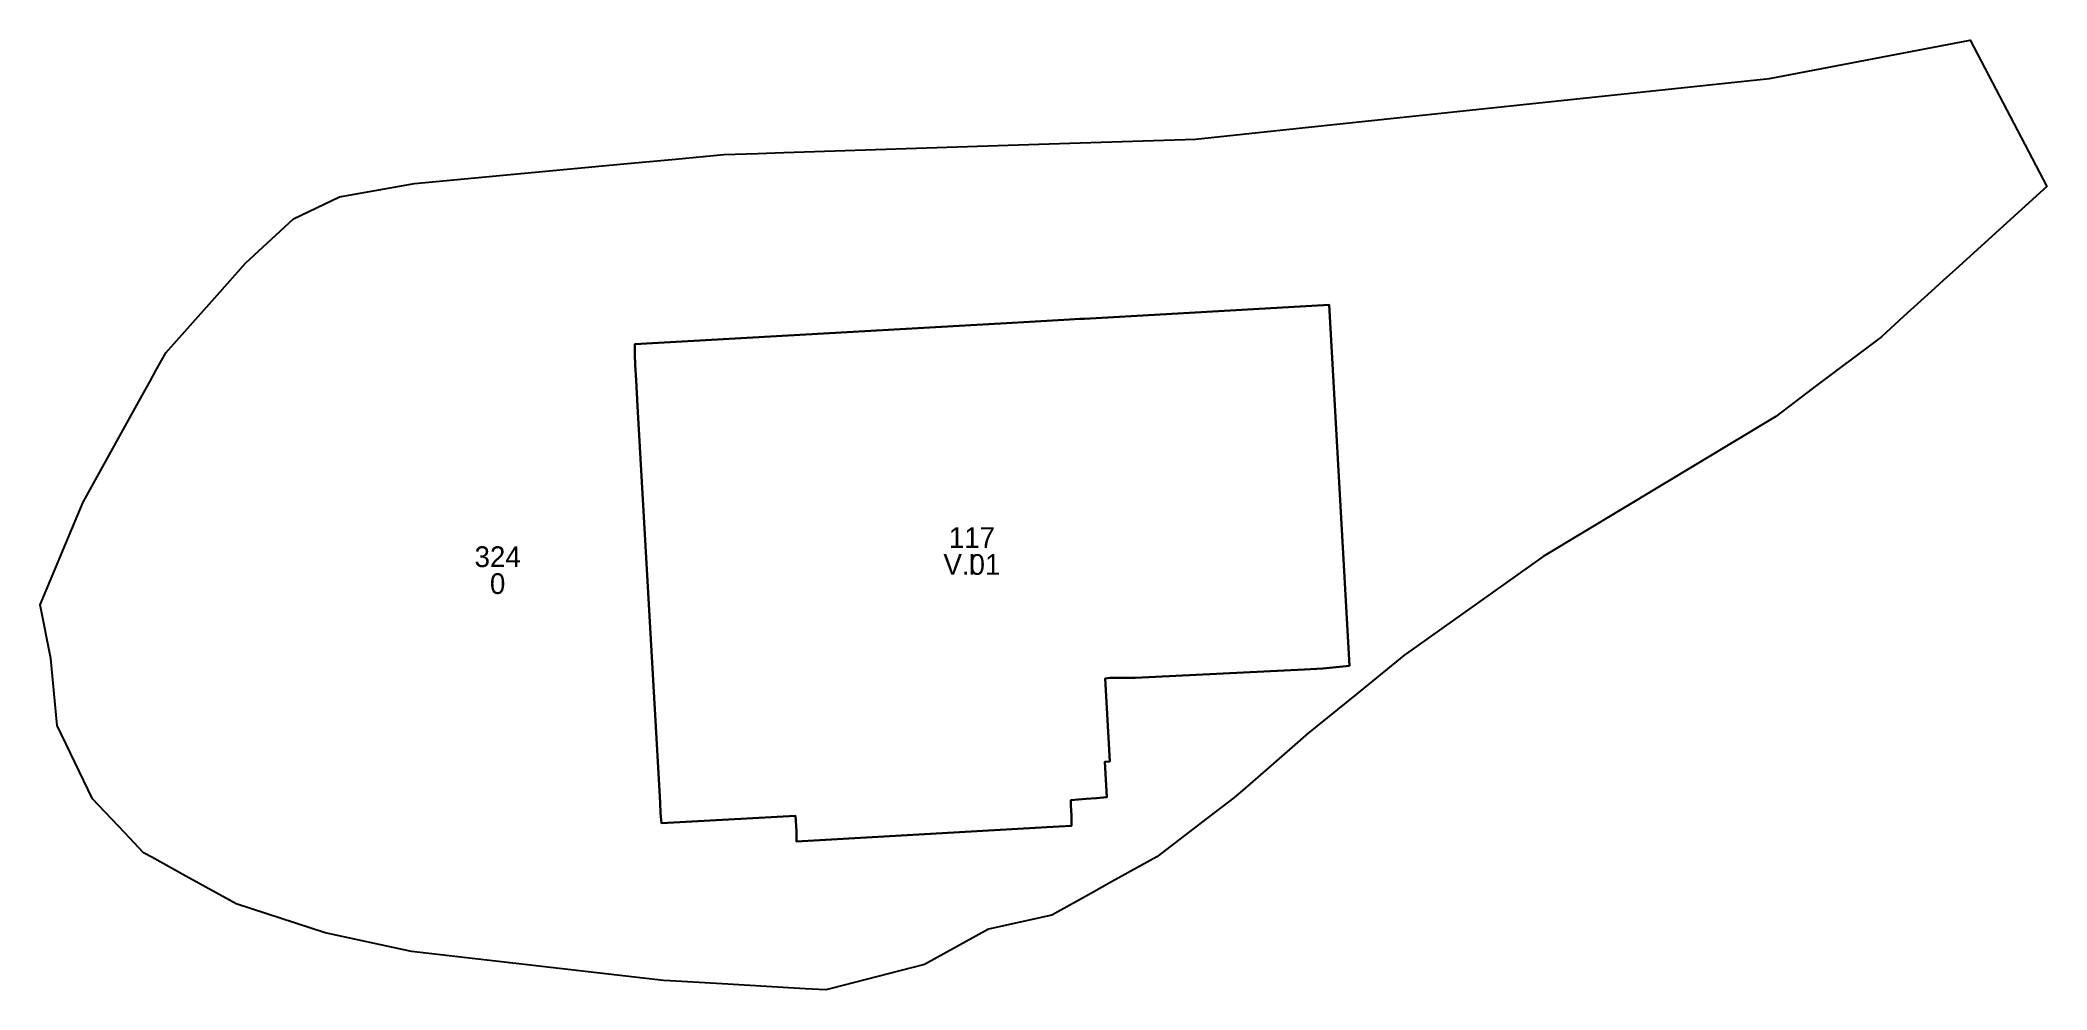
# Model space of a CAD drawing. Header units: metres. Extents: x 348735 to 348773.8, y 4798623.4 to 4798641.8.
import ezdxf
from ezdxf.enums import TextEntityAlignment as Align

# ---------------------------------------------------------------- set-up
doc = ezdxf.new("R2010")
doc.units = ezdxf.units.M

msp = doc.modelspace()

# ---------------------------------------------------------------- linework, layer by layer
at = {"layer": 'PG-LI'}
msp.add_lwpolyline([(348760.2927, 4798629.6794), (348759.8978, 4798636.6562), (348755.1693, 4798636.3893), (348755.0755, 4798636.384), (348754.8758, 4798636.3728), (348753.8839, 4798636.3168), (348746.4704, 4798635.8984), (348746.4704, 4798635.6981), (348746.4817, 4798635.4984), (348746.4986, 4798635.199), (348746.5269, 4798634.6998), (348746.9606, 4798627.0398), (348746.9722, 4798626.8338), (348746.9862, 4798626.6384), (348749.579, 4798626.7853), (348749.5846, 4798626.6876), (348749.5961, 4798626.485), (348749.5961, 4798626.2876), (348754.4375, 4798626.5616), (348754.9174, 4798626.5888), (348754.9174, 4798626.7891), (348754.9061, 4798626.9888), (348754.9006, 4798627.0868), (348755.1998, 4798627.1096), (348755.3992, 4798627.1248), (348755.5984, 4798627.1448), (348755.5598, 4798627.8271), (348755.6596, 4798627.8327), (348755.5675, 4798629.44), (348755.6596, 4798629.4466), (348756.1492, 4798629.4466), (348759.4242, 4798629.6104), (348759.7728, 4798629.6278), (348760.2927, 4798629.6794)], dxfattribs=at)
at = {"layer": 'PG-LP'}
msp.add_lwpolyline([(348770.5745, 4798636.041), (348769.2445, 4798635.041), (348768.5345, 4798634.501), (348764.0345, 4798631.791), (348761.3445, 4798629.881), (348760.4237, 4798629.1344), (348759.4945, 4798628.381), (348758.7162, 4798627.7054), (348758.2204, 4798627.275), (348758.0988, 4798627.1695), (348758.0545, 4798627.131), (348757.5398, 4798626.7372), (348756.5645, 4798625.991), (348755.6912, 4798625.505), (348755.497, 4798625.3969), (348755.3028, 4798625.2888), (348754.534, 4798624.861), (348753.314, 4798624.591), (348752.074, 4798623.911), (348750.2691, 4798623.448), (348750.164, 4798623.421), (348749.7686, 4798623.4436), (348748.1605, 4798623.5358), (348747.1556, 4798623.5934), (348747.024, 4798623.601), (348742.154, 4798624.161), (348740.484, 4798624.521), (348738.764, 4798625.081), (348737.7903, 4798625.6196), (348737.1332, 4798625.983), (348736.974, 4798626.071), (348736.6097, 4798626.4537), (348735.984, 4798627.111), (348735.304, 4798628.531), (348735.184, 4798629.821), (348734.974, 4798630.861), (348735.704, 4798632.6015), (348735.804, 4798632.8415), (348736.5153, 4798634.1263), (348736.978, 4798634.9622), (348737.0926, 4798635.169), (348737.207, 4798635.3756), (348737.404, 4798635.7315), (348738.394, 4798636.8415), (348738.944, 4798637.4615), (348739.874, 4798638.3215), (348740.764, 4798638.7415), (348742.214, 4798639.0015), (348746.262, 4798639.3806), (348747.2583, 4798639.4739), (348748.194, 4798639.5615), (348748.8536, 4798639.5832), (348749.3534, 4798639.5996), (348753.6896, 4798639.742), (348754.6834, 4798639.7746), (348754.8832, 4798639.7812), (348757.3145, 4798639.861), (348758.8296, 4798640.0207), (348759.8016, 4798640.1232), (348768.4145, 4798641.031), (348772.295, 4798641.771), (348773.775, 4798638.941), (348772.0074, 4798637.3396), (348771.7716, 4798637.1259), (348771.5358, 4798636.9124), (348771.0045, 4798636.431), (348770.5745, 4798636.041)], dxfattribs=at)
at = {"layer": 'PS01-LP'}
msp.add_lwpolyline([(348760.2927, 4798629.6794), (348759.7728, 4798629.6278), (348759.4242, 4798629.6104), (348756.1492, 4798629.4466), (348755.6596, 4798629.4466), (348755.5675, 4798629.44), (348755.6596, 4798627.8327), (348755.5598, 4798627.8271), (348755.5984, 4798627.1448), (348755.3992, 4798627.1248), (348755.1998, 4798627.1096), (348754.9006, 4798627.0868), (348754.9061, 4798626.9888), (348754.9174, 4798626.7891), (348754.9174, 4798626.5888), (348754.4375, 4798626.5616), (348749.5961, 4798626.2876), (348749.5961, 4798626.485), (348749.5846, 4798626.6876), (348749.579, 4798626.7853), (348746.9862, 4798626.6384), (348746.9722, 4798626.8338), (348746.9606, 4798627.0398), (348746.5269, 4798634.6998), (348746.4986, 4798635.199), (348746.4817, 4798635.4984), (348746.4704, 4798635.6981), (348746.4704, 4798635.8984), (348753.8839, 4798636.3168), (348754.8758, 4798636.3728), (348755.0755, 4798636.384), (348755.1693, 4798636.3893), (348759.8978, 4798636.6562), (348760.2927, 4798629.6794)], dxfattribs=at)

# ---------------------------------------------------------------- texts
at = {"layer": 'PG-AA'}
for s, p in [('I', (348752.99, 4798631.84)), ('0', (348743.82, 4798631.47))]:
    msp.add_text(s, height=0.4, dxfattribs=at).set_placement(p, align=Align.TOP_CENTER)
at = {"layer": 'PG-AS'}
for s, p in [('117', (348752.99, 4798631.84)), ('324', (348743.82, 4798631.47))]:
    msp.add_text(s, height=0.4, dxfattribs=at).set_placement(p, align=Align.BOTTOM_CENTER)
at = {"layer": 'PS01-AS'}
msp.add_text('117', height=0.4, dxfattribs=at).set_placement((348752.99, 4798631.84), align=Align.BOTTOM_CENTER)
at = {"layer": 'PS01-AU'}
msp.add_text('V.01', height=0.4, dxfattribs=at).set_placement((348752.99, 4798631.84), align=Align.TOP_CENTER)

doc.saveas('drawing.dxf')
